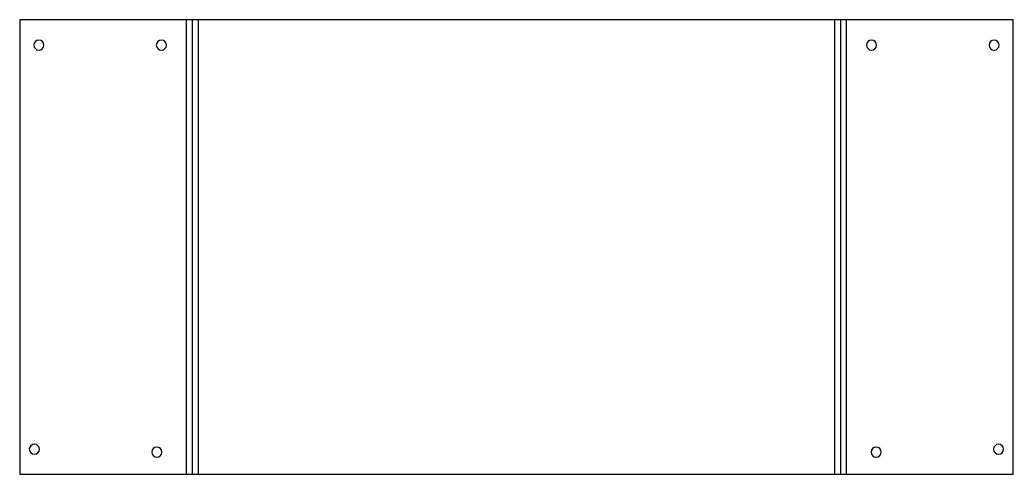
# Model space of a CAD drawing. Header units: millimetres. Extents: x 0 to 197, y 0 to 90.
import ezdxf

# ---------------------------------------------------------------- set-up
doc = ezdxf.new("R2010")
doc.units = ezdxf.units.MM

msp = doc.modelspace()

# ---------------------------------------------------------------- linework, layer by layer
at = {"layer": 'BEND'}
for p, q in [((34.13, 0), (34.13, 90)), ((162.39, 90), (162.39, 0))]:
    msp.add_line(p, q, dxfattribs=at)
at = {"layer": 'BEND_EXTENT'}
for p, q in [((33, 0), (33, 90)), ((35.26, 90), (35.26, 0)), ((161.26, 0), (161.26, 90)), ((163.52, 90), (163.52, 0))]:
    msp.add_line(p, q, dxfattribs=at)
at = {"layer": 'INTERIOR_PROFILES', "extrusion": (0, 0, -1)}
for centre in [(-3.77, 85), (-28, 85), (-168.52, 85), (-192.75, 85), (-2.87, 4.93), (-193.65, 4.93), (-27.09, 4.38), (-169.43, 4.38)]:
    msp.add_circle(centre, 1, dxfattribs=at)
at = {"layer": 'OUTER_PROFILES'}
msp.add_lwpolyline([(196.52, 90), (0, 90), (0, 0), (196.52, 0)], close=True, dxfattribs=at)

doc.saveas('drawing.dxf')
